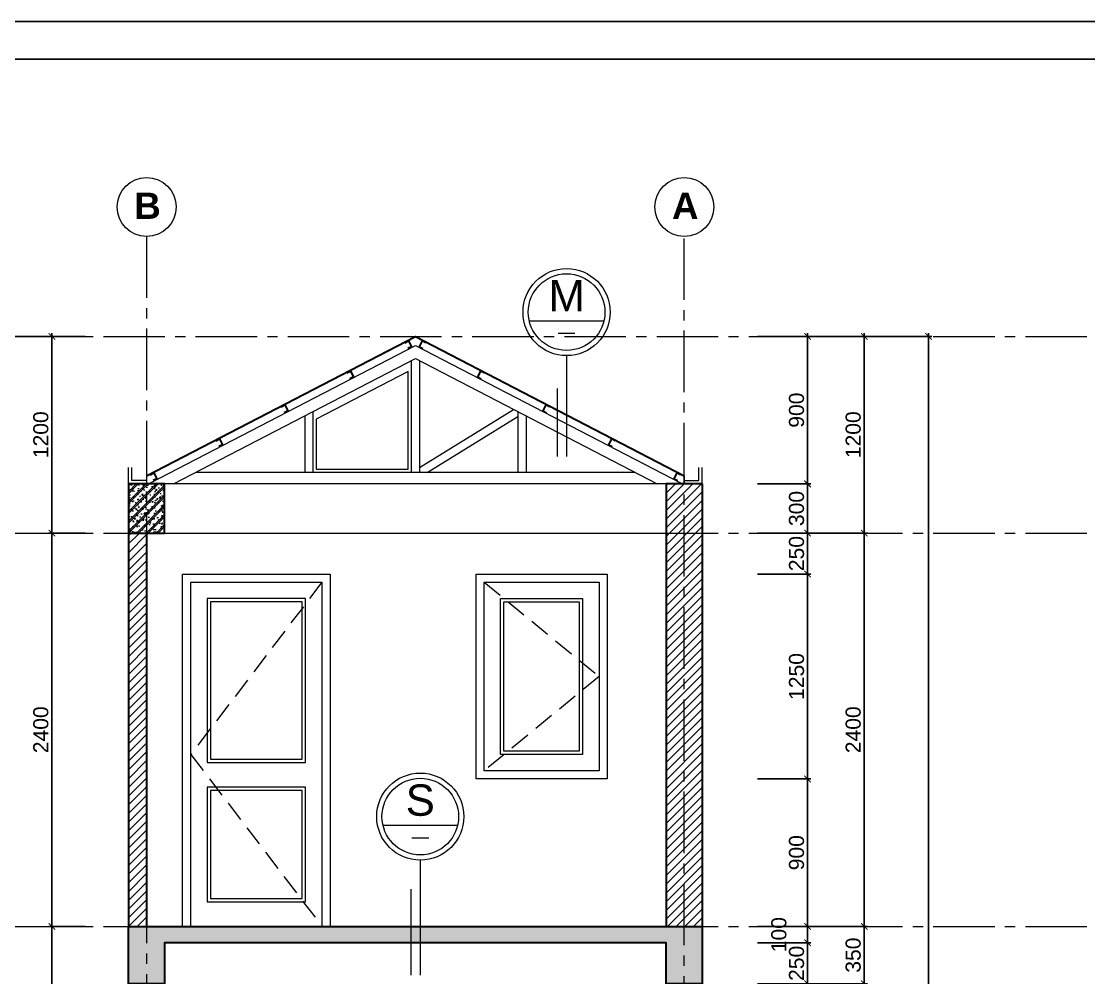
# Model space of a CAD drawing. Header units: millimetres. Extents: x 522695 to 636011, y 461124 to 505319.
# Drawn here: x 586836 to 593347, y 490053 to 495887 of the extents above; entities that cross this region are included whole.
import ezdxf
from ezdxf.enums import TextEntityAlignment as Align

# ---------------------------------------------------------------- set-up
doc = ezdxf.new("R2010")
doc.units = ezdxf.units.MM
doc.header["$LTSCALE"] = 500
doc.header["$MEASUREMENT"] = 0
doc.linetypes.add('CENTER2', pattern=[1.125, 0.75, -0.125, 0.125, -0.125])
doc.linetypes.add('DASHED2', pattern=[0.375, 0.25, -0.125])
doc.layers.get('0').update_dxf_attribs({"linetype": 'CONTINUOUS'})
doc.layers.get('DEFPOINTS').update_dxf_attribs({"color": 250, "linetype": 'CONTINUOUS'})
for name, color, linetype, lineweight in [('DH_CAT', 3, 'CONTINUOUS', 35), ('DH_HATCH', 250, 'CONTINUOUS', 5), ('DH_KHUAT', 149, 'DASHED2', 9), ('DH_KTHUOC', 8, 'CONTINUOUS', 5), ('DH_NETMANH', 9, 'CONTINUOUS', 5), ('DH_NOITHAT', 252, 'CONTINUOUS', 9), ('DH_TEXT', 4, 'CONTINUOUS', 13), ('DH_THAY', 4, 'CONTINUOUS', 13), ('DH_TRUC', 251, 'CENTER2', 5)]:
    doc.layers.add(name, color=color, linetype=linetype, lineweight=lineweight)
doc.layers.add('IN', color=5, linetype='CONTINUOUS')
doc.styles.add('arial', font='arial.ttf')
doc.styles.add('DH_ARIAL_B', font='arialbd.ttf')
doc.styles.add('DH_KITHUOC', font='arial.ttf')
doc.dimstyles.new('DH_100s', dxfattribs={"dimtxt": 230, "dimasz": 100, "dimexe": 50, "dimexo": 0, "dimgap": 50, "dimtad": 1, "dimdec": 0, "dimzin": 0, "dimdsep": 46, "dimtxsty": 'DH_KITHUOC', "dimblk1": 'ARCHTICK', "dimblk2": 'ARCHTICK', "dimsah": 1, "dimcen": 90, "dimdle": 50, "dimclrd": 8, "dimclre": 8, "dimclrt": 4, "dimadec": 0, "dimazin": 0, "dimtfac": 100, "dimtdec": 0, "dimtofl": 0, "dimtmove": 2, "dimatfit": 3, "dimldrblk": 'ARCHTICK', "dimfxl": 1, "dimtolj": 2, "dimtzin": 0, "dimarcsym": 0})

# ---------------------------------------------------------------- blocks, each defined once
blk = doc.blocks.new('KHUNGTEN_A3')
at = {"color": 3}
blk.add_lwpolyline([(0, 14850), (21000, 14850), (21000, 0), (0, 0)], close=True, dxfattribs=at)
blk.add_lwpolyline([(379.8, 14704), (20854, 14704), (20854, 146), (379.8, 146)], close=True)
blk = doc.blocks.new('_ARCHTICK')
at = {"color": 0, "linetype": 'ByBlock', "const_width": 0.15}
blk.add_lwpolyline([(-0.5, -0.5), (0.5, 0.5)], dxfattribs=at)
blk = doc.blocks.new('*D316')
at = {"layer": 'DEFPOINTS', "color": 0, "transparency": 16777216}
for p in [(587021.7, 492765), (587225.4, 492765), (587225.4, 490365)]:
    blk.add_point(p, dxfattribs=at)
at = {"layer": 'DH_KTHUOC', "color": 8, "lineweight": -2, "transparency": 16777216}
for p, q in [((587021.7, 490345), (587021.7, 492785)), ((587225.4, 492765), (587001.7, 492765)), ((587225.4, 490365), (587001.7, 490365))]:
    blk.add_line(p, q, dxfattribs=at)
at = {"layer": 'DH_KTHUOC', "color": 8, "lineweight": -2, "transparency": 16777216, "xscale": 40, "yscale": 40, "zscale": 40}
for p, rotation in [((587021.7, 492765), 90), ((587021.7, 490365), 270)]:
    blk.add_blockref('_ARCHTICK', p, dxfattribs=dict(at, rotation=rotation))
at = {"layer": 'DH_KTHUOC', "color": 4, "transparency": 16777216, "insert": (586954.7, 491565), "char_height": 92, "attachment_point": 5, "rotation": 90, "style": 'DH_KITHUOC'}
blk.add_mtext('\\A2;2400', dxfattribs=at)
blk = doc.blocks.new('*D317')
at = {"layer": 'DEFPOINTS', "color": 0, "transparency": 16777216}
for p in [(587021.7, 493965), (587225.4, 493965), (587225.4, 492765)]:
    blk.add_point(p, dxfattribs=at)
at = {"layer": 'DH_KTHUOC', "color": 8, "lineweight": -2, "transparency": 16777216}
for p, q in [((587225.4, 493965), (587001.7, 493965)), ((587021.7, 492745), (587021.7, 493985)), ((587225.4, 492765), (587001.7, 492765))]:
    blk.add_line(p, q, dxfattribs=at)
at = {"layer": 'DH_KTHUOC', "color": 8, "lineweight": -2, "transparency": 16777216, "xscale": 40, "yscale": 40, "zscale": 40}
for p, rotation in [((587021.7, 493965), 90), ((587021.7, 492765), 270)]:
    blk.add_blockref('_ARCHTICK', p, dxfattribs=dict(at, rotation=rotation))
at = {"layer": 'DH_KTHUOC', "color": 4, "transparency": 16777216, "insert": (586954.7, 493365), "char_height": 92, "attachment_point": 5, "rotation": 90, "style": 'DH_KITHUOC'}
blk.add_mtext('\\A2;1200', dxfattribs=at)
blk = doc.blocks.new('*D318')
at = {"layer": 'DEFPOINTS', "color": 0, "transparency": 16777216}
for p in [(587225.4, 493965), (586618.9, 474765), (587225.4, 474765)]:
    blk.add_point(p, dxfattribs=at)
at = {"layer": 'DH_KTHUOC', "color": 8, "lineweight": -2, "transparency": 16777216}
for p, q in [((587225.4, 493965), (586598.9, 493965)), ((586618.9, 493985), (586618.9, 474745)), ((587225.4, 474765), (586598.9, 474765))]:
    blk.add_line(p, q, dxfattribs=at)
at = {"layer": 'DH_KTHUOC', "color": 8, "lineweight": -2, "transparency": 16777216, "xscale": 40, "yscale": 40, "zscale": 40}
for p, rotation in [((586618.9, 493965), 90), ((586618.9, 474765), 270)]:
    blk.add_blockref('_ARCHTICK', p, dxfattribs=dict(at, rotation=rotation))
at = {"layer": 'DH_KTHUOC', "color": 4, "transparency": 16777216, "insert": (586552, 484365), "char_height": 92, "attachment_point": 5, "rotation": 90, "style": 'DH_KITHUOC'}
blk.add_mtext('\\A2;19200', dxfattribs=at)
blk = doc.blocks.new('*D327')
at = {"layer": 'DEFPOINTS', "color": 0, "transparency": 16777216}
for p in [(591327, 492765), (591977.7, 492765), (591327, 490365)]:
    blk.add_point(p, dxfattribs=at)
at = {"layer": 'DH_KTHUOC', "color": 8, "lineweight": -2, "transparency": 16777216}
for p, q in [((591977.7, 490345), (591977.7, 492785)), ((591327, 492765), (591997.7, 492765)), ((591327, 490365), (591997.7, 490365))]:
    blk.add_line(p, q, dxfattribs=at)
at = {"layer": 'DH_KTHUOC', "color": 8, "lineweight": -2, "transparency": 16777216, "xscale": 40, "yscale": 40, "zscale": 40}
for p, rotation in [((591977.7, 492765), 90), ((591977.7, 490365), 270)]:
    blk.add_blockref('_ARCHTICK', p, dxfattribs=dict(at, rotation=rotation))
at = {"layer": 'DH_KTHUOC', "color": 4, "transparency": 16777216, "insert": (591910.8, 491565), "char_height": 92, "attachment_point": 5, "rotation": 90, "style": 'DH_KITHUOC'}
blk.add_mtext('\\A2;2400', dxfattribs=at)
blk = doc.blocks.new('*D328')
at = {"layer": 'DEFPOINTS', "color": 0, "transparency": 16777216}
for p in [(591327, 493065), (591632, 493065), (591327, 492765)]:
    blk.add_point(p, dxfattribs=at)
at = {"layer": 'DH_KTHUOC', "color": 8, "lineweight": -2, "transparency": 16777216}
for p, q in [((591327, 493065), (591652, 493065)), ((591632, 492745), (591632, 493085)), ((591327, 492765), (591652, 492765))]:
    blk.add_line(p, q, dxfattribs=at)
at = {"layer": 'DH_KTHUOC', "color": 8, "lineweight": -2, "transparency": 16777216, "xscale": 40, "yscale": 40, "zscale": 40}
for p, rotation in [((591632, 493065), 90), ((591632, 492765), 270)]:
    blk.add_blockref('_ARCHTICK', p, dxfattribs=dict(at, rotation=rotation))
at = {"layer": 'DH_KTHUOC', "color": 4, "transparency": 16777216, "insert": (591565, 492915), "char_height": 92, "attachment_point": 5, "rotation": 90, "style": 'DH_KITHUOC'}
blk.add_mtext('\\A2;300', dxfattribs=at)
blk = doc.blocks.new('*D335')
at = {"layer": 'DEFPOINTS', "color": 0, "transparency": 16777216}
for p in [(591327, 490265), (591632, 490265), (591327, 490015)]:
    blk.add_point(p, dxfattribs=at)
at = {"layer": 'DH_KTHUOC', "color": 8, "lineweight": -2, "transparency": 16777216}
for p, q in [((591327, 490265), (591652, 490265)), ((591632, 489995), (591632, 490285)), ((591327, 490015), (591652, 490015))]:
    blk.add_line(p, q, dxfattribs=at)
at = {"layer": 'DH_KTHUOC', "color": 8, "lineweight": -2, "transparency": 16777216, "xscale": 40, "yscale": 40, "zscale": 40}
for p, rotation in [((591632, 490265), 90), ((591632, 490015), 270)]:
    blk.add_blockref('_ARCHTICK', p, dxfattribs=dict(at, rotation=rotation))
at = {"layer": 'DH_KTHUOC', "color": 4, "transparency": 16777216, "insert": (591565, 490140), "char_height": 92, "attachment_point": 5, "rotation": 90, "style": 'DH_KITHUOC'}
blk.add_mtext('\\A2;250', dxfattribs=at)
blk = doc.blocks.new('*D336')
at = {"layer": 'DEFPOINTS', "color": 0, "transparency": 16777216}
for p in [(591327, 490365), (591632, 490365), (591327, 490265)]:
    blk.add_point(p, dxfattribs=at)
at = {"layer": 'DH_KTHUOC', "color": 8, "lineweight": -2, "transparency": 16777216}
for p, q in [((591327, 490365), (591652, 490365)), ((591632, 490245), (591632, 490385)), ((591327, 490265), (591652, 490265))]:
    blk.add_line(p, q, dxfattribs=at)
at = {"layer": 'DH_KTHUOC', "color": 8, "lineweight": -2, "transparency": 16777216, "xscale": 40, "yscale": 40, "zscale": 40}
for p, rotation in [((591632, 490365), 90), ((591632, 490265), 270)]:
    blk.add_blockref('_ARCHTICK', p, dxfattribs=dict(at, rotation=rotation))
at = {"layer": 'DH_KTHUOC', "color": 4, "transparency": 16777216, "insert": (591457.2, 490315), "char_height": 92, "attachment_point": 5, "rotation": 90, "style": 'DH_KITHUOC'}
blk.add_mtext('\\A2;100', dxfattribs=at)
blk = doc.blocks.new('*D337')
at = {"layer": 'DEFPOINTS', "color": 0, "transparency": 16777216}
for p in [(591327, 493965), (591632, 493965), (591327, 493065)]:
    blk.add_point(p, dxfattribs=at)
at = {"layer": 'DH_KTHUOC', "color": 8, "lineweight": -2, "transparency": 16777216}
for p, q in [((591327, 493965), (591652, 493965)), ((591632, 493045), (591632, 493985)), ((591327, 493065), (591652, 493065))]:
    blk.add_line(p, q, dxfattribs=at)
at = {"layer": 'DH_KTHUOC', "color": 8, "lineweight": -2, "transparency": 16777216, "xscale": 40, "yscale": 40, "zscale": 40}
for p, rotation in [((591632, 493965), 90), ((591632, 493065), 270)]:
    blk.add_blockref('_ARCHTICK', p, dxfattribs=dict(at, rotation=rotation))
at = {"layer": 'DH_KTHUOC', "color": 4, "transparency": 16777216, "insert": (591565, 493515), "char_height": 92, "attachment_point": 5, "rotation": 90, "style": 'DH_KITHUOC'}
blk.add_mtext('\\A2;900', dxfattribs=at)
blk = doc.blocks.new('*D347')
at = {"layer": 'DEFPOINTS', "color": 0, "transparency": 16777216}
for p in [(591327, 490365), (591977.7, 490365), (591327, 490015)]:
    blk.add_point(p, dxfattribs=at)
at = {"layer": 'DH_KTHUOC', "color": 8, "lineweight": -2, "transparency": 16777216}
for p, q in [((591327, 490365), (591997.7, 490365)), ((591977.7, 489995), (591977.7, 490385)), ((591327, 490015), (591997.7, 490015))]:
    blk.add_line(p, q, dxfattribs=at)
at = {"layer": 'DH_KTHUOC', "color": 8, "lineweight": -2, "transparency": 16777216, "xscale": 40, "yscale": 40, "zscale": 40}
for p, rotation in [((591977.7, 490365), 90), ((591977.7, 490015), 270)]:
    blk.add_blockref('_ARCHTICK', p, dxfattribs=dict(at, rotation=rotation))
at = {"layer": 'DH_KTHUOC', "color": 4, "transparency": 16777216, "insert": (591910.7, 490190), "char_height": 92, "attachment_point": 5, "rotation": 90, "style": 'DH_KITHUOC'}
blk.add_mtext('\\A2;350', dxfattribs=at)
blk = doc.blocks.new('*D348')
at = {"layer": 'DEFPOINTS', "color": 0, "transparency": 16777216}
for p in [(591327, 491265), (591632, 491265), (591327, 490365)]:
    blk.add_point(p, dxfattribs=at)
at = {"layer": 'DH_KTHUOC', "color": 8, "lineweight": -2, "transparency": 16777216}
for p, q in [((591632, 490345), (591632, 491285)), ((591327, 491265), (591652, 491265)), ((591327, 490365), (591652, 490365))]:
    blk.add_line(p, q, dxfattribs=at)
at = {"layer": 'DH_KTHUOC', "color": 8, "lineweight": -2, "transparency": 16777216, "xscale": 40, "yscale": 40, "zscale": 40}
for p, rotation in [((591632, 491265), 90), ((591632, 490365), 270)]:
    blk.add_blockref('_ARCHTICK', p, dxfattribs=dict(at, rotation=rotation))
at = {"layer": 'DH_KTHUOC', "color": 4, "transparency": 16777216, "insert": (591565, 490815), "char_height": 92, "attachment_point": 5, "rotation": 90, "style": 'DH_KITHUOC'}
blk.add_mtext('\\A2;900', dxfattribs=at)
blk = doc.blocks.new('*D349')
at = {"layer": 'DEFPOINTS', "color": 0, "transparency": 16777216}
for p in [(591327, 492515), (591632, 492515), (591327, 491265)]:
    blk.add_point(p, dxfattribs=at)
at = {"layer": 'DH_KTHUOC', "color": 8, "lineweight": -2, "transparency": 16777216}
for p, q in [((591327, 492515), (591652, 492515)), ((591632, 491245), (591632, 492535)), ((591327, 491265), (591652, 491265))]:
    blk.add_line(p, q, dxfattribs=at)
at = {"layer": 'DH_KTHUOC', "color": 8, "lineweight": -2, "transparency": 16777216, "xscale": 40, "yscale": 40, "zscale": 40}
for p, rotation in [((591632, 492515), 90), ((591632, 491265), 270)]:
    blk.add_blockref('_ARCHTICK', p, dxfattribs=dict(at, rotation=rotation))
at = {"layer": 'DH_KTHUOC', "color": 4, "transparency": 16777216, "insert": (591565, 491890), "char_height": 92, "attachment_point": 5, "rotation": 90, "style": 'DH_KITHUOC'}
blk.add_mtext('\\A2;1250', dxfattribs=at)
blk = doc.blocks.new('*D350')
at = {"layer": 'DEFPOINTS', "color": 0, "transparency": 16777216}
for p in [(591327, 492765), (591632, 492765), (591327, 492515)]:
    blk.add_point(p, dxfattribs=at)
at = {"layer": 'DH_KTHUOC', "color": 8, "lineweight": -2, "transparency": 16777216}
for p, q in [((591632, 492495), (591632, 492785)), ((591327, 492765), (591652, 492765)), ((591327, 492515), (591652, 492515))]:
    blk.add_line(p, q, dxfattribs=at)
at = {"layer": 'DH_KTHUOC', "color": 8, "lineweight": -2, "transparency": 16777216, "xscale": 40, "yscale": 40, "zscale": 40}
for p, rotation in [((591632, 492765), 90), ((591632, 492515), 270)]:
    blk.add_blockref('_ARCHTICK', p, dxfattribs=dict(at, rotation=rotation))
at = {"layer": 'DH_KTHUOC', "color": 4, "transparency": 16777216, "insert": (591565, 492640), "char_height": 92, "attachment_point": 5, "rotation": 90, "style": 'DH_KITHUOC'}
blk.add_mtext('\\A2;250', dxfattribs=at)
blk = doc.blocks.new('*D351')
at = {"layer": 'DEFPOINTS', "color": 0, "transparency": 16777216}
for p in [(591327, 493965), (591977.7, 493965), (591327, 492765)]:
    blk.add_point(p, dxfattribs=at)
at = {"layer": 'DH_KTHUOC', "color": 8, "lineweight": -2, "transparency": 16777216}
for p, q in [((591327, 493965), (591997.7, 493965)), ((591977.7, 492745), (591977.7, 493985)), ((591327, 492765), (591997.7, 492765))]:
    blk.add_line(p, q, dxfattribs=at)
at = {"layer": 'DH_KTHUOC', "color": 8, "lineweight": -2, "transparency": 16777216, "xscale": 40, "yscale": 40, "zscale": 40}
for p, rotation in [((591977.7, 493965), 90), ((591977.7, 492765), 270)]:
    blk.add_blockref('_ARCHTICK', p, dxfattribs=dict(at, rotation=rotation))
at = {"layer": 'DH_KTHUOC', "color": 4, "transparency": 16777216, "insert": (591910.8, 493365), "char_height": 92, "attachment_point": 5, "rotation": 90, "style": 'DH_KITHUOC'}
blk.add_mtext('\\A2;1200', dxfattribs=at)
blk = doc.blocks.new('*D352')
at = {"layer": 'DEFPOINTS', "color": 0, "transparency": 16777216}
for p in [(591327, 493965), (592370.3, 493965), (591327, 474765)]:
    blk.add_point(p, dxfattribs=at)
at = {"layer": 'DH_KTHUOC', "color": 8, "lineweight": -2, "transparency": 16777216}
for p, q in [((591327, 493965), (592390.3, 493965)), ((592370.3, 474745), (592370.3, 493985)), ((591327, 474765), (592390.3, 474765))]:
    blk.add_line(p, q, dxfattribs=at)
at = {"layer": 'DH_KTHUOC', "color": 8, "lineweight": -2, "transparency": 16777216, "xscale": 40, "yscale": 40, "zscale": 40}
for p, rotation in [((592370.3, 493965), 90), ((592370.3, 474765), 270)]:
    blk.add_blockref('_ARCHTICK', p, dxfattribs=dict(at, rotation=rotation))
at = {"layer": 'DH_KTHUOC', "color": 4, "transparency": 16777216, "insert": (592303.4, 484365), "char_height": 92, "attachment_point": 5, "rotation": 90, "style": 'DH_KITHUOC'}
blk.add_mtext('\\A2;19200', dxfattribs=at)
blk = doc.blocks.new('*U716')
at = {"color": 3}
blk.add_line((-48.3, 128.3), (48.3, 128.3), dxfattribs=at)
for points in [[(-214.2, 200), (214.2, 200)], [(0, 0), (0, -660.2)]]:
    blk.add_lwpolyline(points)
blk.add_lwpolyline([(-54.3, -166.1), (-54.3, -660.2)], dxfattribs=at)
blk.add_circle((0, 250), 250)
at = {"color": 250}
blk.add_circle((0, 250), 220, dxfattribs=at)
at = {"style": 'arial'}
blk.add_attdef('KH-CAT', text='', height=180, dxfattribs=at).set_placement((0, 200.8), align=Align.BOTTOM_CENTER)
blk = doc.blocks.new('*U717')
at = {"color": 3}
blk.add_line((-48.3, 128.3), (48.3, 128.3), dxfattribs=at)
for points in [[(-214.2, 200), (214.2, 200)], [(0, 0), (0, -578.4)]]:
    blk.add_lwpolyline(points)
blk.add_lwpolyline([(-54.3, -189.2), (-54.3, -578.4)], dxfattribs=at)
blk.add_circle((0, 250), 250)
at = {"color": 250}
blk.add_circle((0, 250), 220, dxfattribs=at)
at = {"style": 'arial'}
blk.add_attdef('KH-CAT', text='', height=180, dxfattribs=at).set_placement((0, 200.8), align=Align.BOTTOM_CENTER)
blk = doc.blocks.new('*D856')
at = {"layer": 'DEFPOINTS', "color": 0, "transparency": 16777216}
for p in [(587021.7, 490365), (587225.4, 490365), (587225.4, 487365)]:
    blk.add_point(p, dxfattribs=at)
at = {"layer": 'DH_KTHUOC', "color": 8, "lineweight": -2, "transparency": 16777216}
for p, q in [((587225.4, 490365), (587001.7, 490365)), ((587021.7, 487345), (587021.7, 490385)), ((587225.4, 487365), (587001.7, 487365))]:
    blk.add_line(p, q, dxfattribs=at)
at = {"layer": 'DH_KTHUOC', "color": 8, "lineweight": -2, "transparency": 16777216, "xscale": 40, "yscale": 40, "zscale": 40}
for p, rotation in [((587021.7, 490365), 90), ((587021.7, 487365), 270)]:
    blk.add_blockref('_ARCHTICK', p, dxfattribs=dict(at, rotation=rotation))
at = {"layer": 'DH_KTHUOC', "color": 4, "transparency": 16777216, "insert": (586954.7, 488865), "char_height": 92, "attachment_point": 5, "rotation": 90, "style": 'DH_KITHUOC'}
blk.add_mtext('\\A2;3000', dxfattribs=at)

msp = doc.modelspace()

# ---------------------------------------------------------------- hatches: boundary and pattern name
at = {"layer": 'DH_HATCH'}
h = msp.add_hatch(dxfattribs=at)
h.set_pattern_fill('CHAU-01', color=256, scale=10, style=0, pattern_type=2)
h.set_pattern_definition([(50, (587489.71, 492765), (71.726, -6.275), [7.5, -82.5]), (355, (587489.71, 492765), (-13.875, 75.219), [6, -66]), (100.451, (587495.684, 492764.48), (57.851, 68.944), [6.374, -70.114]), (46.184, (587489.71, 492785), (106.724, -16.552), [11.25, -123.75]), (96.636, (587498.6, 492783.62), (93.466, 97.412), [9.56, -105.171]), (351.184, (587489.71, 492785), (93.466, 97.412), [9, -99]), (21, (587499.71, 492780), (59.691, -40.262), [7.5, -82.5]), (326, (587499.71, 492780), (24.332, 72.515), [6, -66]), (71.451, (587504.68, 492776.645), (84.022, 32.253), [6.374, -70.114]), (37.5, (587489.707, 492765), (1.216, 33.2894), [0, -65.2, 0, -67, 0, -66.25]), (7.5, (587489.707, 492765), (26.307, 39.4412), [0, -38.2, 0, -63.7, 0, -25.25]), (327.5, (587467.407, 492765), (53.3822, -2.2555), [0, -25, 0, -78, 0, -103.5]), (317.5, (587457.407, 492765), (58.3186, 10.0105), [0, -32.5, 0, -51.8, 0, -73.5]), (45, (587489.707, 492765), (-30.052, 30.052), []), (45, (587489.707, 492777.25), (-30.052, 30.052), [])])
h.paths.add_polyline_path([(587709.7, 493065), (587599.7, 493065), (587599.7, 492765), (587709.7, 492765)])
h.paths.add_polyline_path([(587599.7, 493065), (587489.7, 493065), (587489.7, 492765), (587599.7, 492765)])
h = msp.add_hatch(dxfattribs=at)
h.set_pattern_fill('ANSI31', color=256, scale=300, style=0)
h.set_pattern_definition([(45, (587489.707, 490365), (-26.5165, 26.5165), [])])
h.paths.add_polyline_path([(587599.7, 492765), (587489.7, 492765), (587489.7, 490365), (587599.7, 490365)])
h.paths.add_polyline_path([(590879.7, 493065), (590769.7, 493065), (590769.7, 492765), (590879.7, 492765)])
h.paths.add_polyline_path([(590989.7, 493065), (590879.7, 493065), (590879.7, 492765), (590989.7, 492765)])
h.paths.add_polyline_path([(590989.7, 492765), (590879.7, 492765), (590879.7, 490365), (590989.7, 490365)])
h.paths.add_polyline_path([(590879.7, 492765), (590769.7, 492765), (590769.7, 490365), (590879.7, 490365)])
h = msp.add_hatch(dxfattribs=at)
h.set_pattern_fill('CHAU-01', color=256, scale=10, style=0, pattern_type=2)
h.set_pattern_definition([(50, (587489.71, 490015), (71.726, -6.2752), [7.5, -82.5]), (355, (587489.71, 490015), (-13.8751, 75.2192), [6, -66]), (100.4514, (587495.684, 490014.48), (57.851, 68.944), [6.374, -70.1142]), (46.1842, (587489.71, 490035), (106.724, -16.552), [11.25, -123.75]), (96.6356, (587498.6, 490033.62), (93.4663, 97.4118), [9.561, -105.1713]), (351.1842, (587489.71, 490035), (93.4662, 97.412), [9, -99]), (21, (587499.71, 490030), (59.6907, -40.2619), [7.5, -82.5]), (326, (587499.71, 490030), (24.3315, 72.515), [6, -66]), (71.4514, (587504.68, 490026.645), (84.0223, 32.253), [6.374, -70.1142]), (37.5, (587489.707, 490015), (1.21599, 33.28939), [0, -65.2, 0, -67, 0, -66.25]), (7.5, (587489.707, 490015), (26.30695, 39.44117), [0, -38.2, 0, -63.7, 0, -25.25]), (327.5, (587467.407, 490015), (53.38224, -2.25549), [0, -25, 0, -78, 0, -103.5]), (317.5, (587457.407, 490015), (58.3186, 10.0105), [0, -32.5, 0, -51.8, 0, -73.5]), (45, (587489.707, 490015), (-30.05204, 30.05204), []), (45, (587489.707, 490027.25), (-30.05204, 30.05204), [])])
h.paths.add_polyline_path([(587489.7, 490365), (590989.7, 490365), (590989.7, 490015), (590769.7, 490015), (590769.7, 490265), (587709.7, 490265), (587709.7, 490015), (587489.7, 490015)])

# ---------------------------------------------------------------- linework, layer by layer
at = {"layer": 'DH_CAT'}
for points in [[(587599.7, 493115), (589239.7, 493965), (590879.7, 493115)], [(589175.7, 493926.2), (589197.9, 493937.7), (589216.3, 493902.2), (589194.1, 493890.7)], [(589303.7, 493926.2), (589281.6, 493937.7), (589263.1, 493902.2), (589285.3, 493890.7)], [(588820.5, 493742.1), (588842.7, 493753.6), (588861.1, 493718.1), (588838.9, 493706.6)], [(589658.9, 493742.1), (589636.7, 493753.6), (589618.3, 493718.1), (589640.5, 493706.6)], [(588421, 493535), (588443.2, 493546.5), (588461.6, 493511), (588439.4, 493499.5)], [(590058.4, 493535), (590036.2, 493546.5), (590017.8, 493511), (590040, 493499.5)], [(588021.5, 493328), (588043.7, 493339.5), (588062.1, 493304), (588039.9, 493292.5)], [(590457.9, 493328), (590435.7, 493339.5), (590417.3, 493304), (590439.5, 493292.5)], [(587622, 493120.9), (587644.1, 493132.4), (587662.6, 493096.9), (587640.4, 493085.4)], [(590857.5, 493120.9), (590835.3, 493132.4), (590816.9, 493096.9), (590839.1, 493085.4)], [(590769.7, 493065), (590769.7, 490365)], [(590989.7, 493065), (590769.7, 493065)], [(590989.7, 493065), (590989.7, 490365)], [(587489.7, 492765), (587489.7, 490365)], [(587599.7, 492765), (587599.7, 490365)]]:
    msp.add_lwpolyline(points, dxfattribs=at)
for points in [[(587489.7, 492765), (587709.7, 492765), (587709.7, 493065), (587489.7, 493065)], [(587489.7, 490365), (590989.7, 490365), (590989.7, 490015), (590769.7, 490015), (590769.7, 490265), (587709.7, 490265), (587709.7, 490015), (587489.7, 490015)]]:
    msp.add_lwpolyline(points, close=True, dxfattribs=at)
at = {"layer": 'DH_KHUAT'}
for points in [[(588669.7, 492465), (587869.7, 491415), (588669.7, 490365)], [(589659.7, 492465), (590359.7, 491890), (589659.7, 491315)]]:
    msp.add_lwpolyline(points, dxfattribs=at)
at = {"layer": 'DH_NETMANH'}
for p, q in [((589214.7, 493816.9), (589214.7, 493135)), ((589264.7, 493816.9), (589264.7, 493135)), ((588614.7, 493505.9), (588614.7, 493135)), ((589864.7, 493505.9), (589864.7, 493135)), ((588564.7, 493480), (588564.7, 493135)), ((589914.7, 493480), (589914.7, 493135))]:
    msp.add_line(p, q, dxfattribs=at)
for points in [[(587764, 493065), (589239.7, 493829.8), (590715.4, 493065)], [(589264.7, 493164.4), (589838.8, 493519.3)], [(589312.3, 493135), (589864.7, 493476.5)], [(590580.3, 493135), (587899.1, 493135)], [(590769.7, 493065), (587709.7, 493065)], [(587709.7, 492765), (590769.7, 492765)]]:
    msp.add_lwpolyline(points, dxfattribs=at)
at = {"layer": 'DH_NOITHAT'}
for points in [[(589194.7, 493750.2), (588634.7, 493460), (588634.7, 493155), (589194.7, 493155)], [(589609.7, 492515), (590409.7, 492515), (590409.7, 491265), (589609.7, 491265)], [(589659.7, 492465), (590359.7, 492465), (590359.7, 491315), (589659.7, 491315)], [(587969.7, 491365), (588569.7, 491365), (588569.7, 492365), (587969.7, 492365)], [(589759.7, 492365), (590259.7, 492365), (590259.7, 491415), (589759.7, 491415)], [(587969.7, 490515), (588569.7, 490515), (588569.7, 491215), (587969.7, 491215)]]:
    msp.add_lwpolyline(points, close=True, dxfattribs=at)
for points in [[(587819.7, 490365), (587819.7, 492515), (588719.7, 492515), (588719.7, 490365)], [(587869.7, 490365), (587869.7, 492465), (588669.7, 492465), (588669.7, 490365)]]:
    msp.add_lwpolyline(points, dxfattribs=at)
at = {"layer": 'DH_NOITHAT', "color": 250}
for points in [[(587989.7, 491385), (588549.7, 491385), (588549.7, 492345), (587989.7, 492345)], [(589779.7, 492345), (590239.7, 492345), (590239.7, 491435), (589779.7, 491435)], [(587989.7, 490535), (588549.7, 490535), (588549.7, 491195), (587989.7, 491195)]]:
    msp.add_lwpolyline(points, close=True, dxfattribs=at)
at = {"layer": 'DH_THAY'}
for points in [[(587622.7, 493070.6), (589239.7, 493908.7), (590856.7, 493070.6)], [(587599.7, 493115), (587599.7, 493065), (587489.7, 493065), (587489.7, 493165)], [(587599.7, 493085), (587509.7, 493085), (587509.7, 493165)], [(590879.7, 493115), (590879.7, 493065), (590989.7, 493065), (590989.7, 493165)], [(590879.7, 493085), (590969.7, 493085), (590969.7, 493165)]]:
    msp.add_lwpolyline(points, dxfattribs=at)
for centre in [(587599.7, 494754.7), (590879.7, 494754.7)]:
    msp.add_circle(centre, 180, dxfattribs=at)
at = {"layer": 'DH_TRUC'}
for p, q in [((587599.7, 494574.7), (587599.7, 473937.6)), ((590879.7, 473937.6), (590879.7, 494574.7))]:
    msp.add_line(p, q, dxfattribs=at)
for points in [[(585086.5, 493965), (609296.2, 493965)], [(585086.5, 492765), (609296.2, 492765)], [(585086.5, 490365), (609296.2, 490365)]]:
    msp.add_lwpolyline(points, dxfattribs=at)
at = {"layer": 'IN'}
msp.add_lwpolyline([(582372.2, 495887.2), (615636.2, 495887.2), (615636.2, 472364.8), (582372.2, 472364.8)], close=True, dxfattribs=at)

# ---------------------------------------------------------------- block references
at = {"xscale": 1.584000000078231, "yscale": 1.584000000078231, "zscale": 1.584000000078231}
msp.add_blockref('KHUNGTEN_A3', (582372.2, 472364.8), dxfattribs=at)
at = {"layer": 'DH_KTHUOC', "xscale": 1.0625, "yscale": 1.0625, "zscale": 1.0625}
for name, p, values in [('*U717', (590161.9, 493847.6), {'KH-CAT': 'M'}), ('*U716', (589269.4, 490769.6), {'KH-CAT': 'S'})]:
    msp.add_blockref(name, p, dxfattribs=at).add_auto_attribs(values)

# ---------------------------------------------------------------- texts
at = {"layer": 'DH_TEXT', "style": 'DH_ARIAL_B'}
for s, p in [('B', (587525.2, 494681.9)), ('A', (590805.2, 494681.9))]:
    msp.add_text(s, height=160, dxfattribs=at).set_placement(p)

# ---------------------------------------------------------------- dimensions: what is measured, and where the dimension line sits
at = {"layer": 'DH_KTHUOC'}
for base, p1, p2, picture, middle in [((586618.9, 474765), (587225.4, 493965), (587225.4, 474765), '*D318', (586552, 484365)), ((587021.7, 493965), (587225.4, 492765), (587225.4, 493965), '*D317', (586954.7, 493365)), ((591632, 493965), (591327, 493065), (591327, 493965), '*D337', (591565, 493515)), ((591977.7, 493965), (591327, 492765), (591327, 493965), '*D351', (591910.8, 493365)), ((592370.3, 493965), (591327, 474765), (591327, 493965), '*D352', (592303.4, 484365)), ((591632, 493065), (591327, 492765), (591327, 493065), '*D328', (591565, 492915)), ((587021.7, 492765), (587225.4, 490365), (587225.4, 492765), '*D316', (586954.7, 491565)), ((591977.7, 492765), (591327, 490365), (591327, 492765), '*D327', (591910.8, 491565)), ((591632, 492765), (591327, 492515), (591327, 492765), '*D350', (591565, 492640)), ((591632, 492515), (591327, 491265), (591327, 492515), '*D349', (591565, 491890)), ((591632, 491265), (591327, 490365), (591327, 491265), '*D348', (591565, 490815)), ((587021.7, 490365), (587225.4, 487365), (587225.4, 490365), '*D856', (586954.7, 488865)), ((591977.7, 490365), (591327, 490015), (591327, 490365), '*D347', (591910.7, 490190)), ((591632, 490265), (591327, 490015), (591327, 490265), '*D335', (591565, 490140))]:
    dim = msp.add_linear_dim(base=base, p1=p1, p2=p2, angle=90, dimstyle='DH_100s', override={"dimscale": 0.4, "dimarcsym": 2}, dxfattribs=at)
    dim.commit()
    dim.dimension.update_dxf_attribs({"geometry": picture, "text_midpoint": middle})
dim = msp.add_linear_dim(base=(591632, 490365), p1=(591327, 490265), p2=(591327, 490365), angle=90, dimstyle='DH_100s', override={"dimscale": 0.4, "dimarcsym": 2}, dxfattribs=at)
dim.commit()
dim.dimension.update_dxf_attribs({"geometry": '*D336', "text_midpoint": (591457.2, 490315), "dimtype": 128})

doc.saveas('drawing.dxf')
